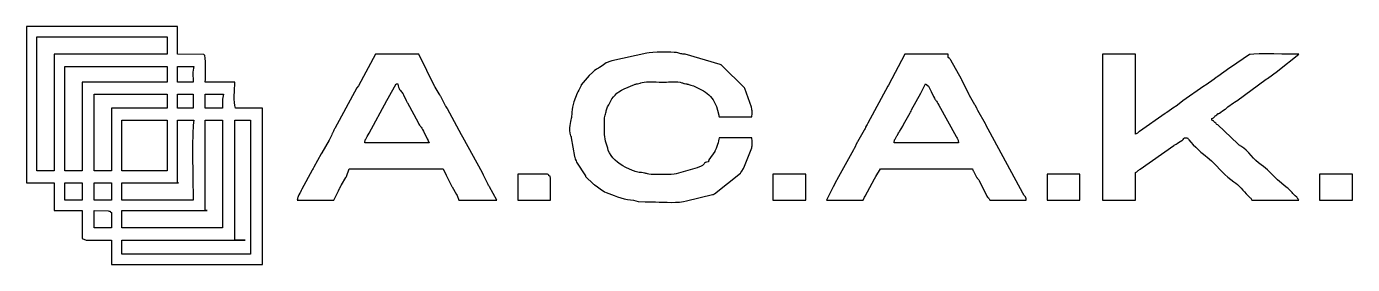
# Model space of a CAD drawing. Header units: millimetres. Extents: x -135 to 131, y -19 to 29.
import ezdxf

# ---------------------------------------------------------------- set-up
doc = ezdxf.new("R2010")
doc.units = ezdxf.units.MM
doc.header["$MEASUREMENT"] = 0
doc.layers.add('Layer 1', color=7, linetype='Continuous')

msp = doc.modelspace()

# ---------------------------------------------------------------- linework, layer by layer
at = {"layer": 'Layer 1', "color": 114}
for points in [[(-134.6406, -2.4099), (-129.0795, -2.4099), (-129.0795, -7.9715), (-123.5179, -7.9715), (-123.5179, -13.5326), (-123.0142, -13.7723), (-122.8045, -13.8476), (-122.6966, -13.8784), (-122.5703, -13.8864), (-122.3052, -13.8939), (-122.1195, -13.8985), (-121.9264, -13.8994), (-121.7281, -13.8976), (-121.5269, -13.894), (-121.325, -13.8895), (-121.1246, -13.8851), (-120.9282, -13.8817), (-120.7378, -13.8803), (-117.6091, -13.8803), (-117.6091, -18.7464), (-87.369, -18.7464), (-87.369, 12.5365), (-92.7564, 12.5365), (-92.9027, 13.0593), (-92.9876, 13.6729), (-93.0239, 14.3503), (-93.0246, 15.0645), (-93.0027, 15.7886), (-92.971, 16.4956), (-92.9425, 17.1585), (-92.9301, 17.7503), (-98.8393, 17.7503), (-98.8276, 18.3567), (-98.8018, 19.1422), (-98.7762, 20.0299), (-98.765, 20.9428), (-98.7821, 21.8037), (-98.8419, 22.5357), (-98.9585, 23.0617), (-99.146, 23.3048), (-104.4005, 23.3114), (-104.4005, 28.8729), (-134.6406, 28.8729), (-134.6406, -2.4099)], [(-129.0795, 0.0233), (-132.5551, 0.0233), (-132.5551, 26.7874), (-106.486, 26.7874), (-106.486, 23.3114), (-129.0795, 23.3114), (-129.0795, 0.0233)], [(-123.5179, 0.0233), (-126.9939, 0.0233), (-126.9939, 20.8786), (-106.486, 20.8786), (-106.486, 17.7503), (-123.5179, 17.7503), (-123.5179, 0.0233)], [(-104.4005, 20.8786), (-101.0993, 20.8786), (-101.2043, 20.5327), (-101.2698, 20.1598), (-101.3034, 19.7668), (-101.3133, 19.3609), (-101.3071, 18.9492), (-101.293, 18.5388), (-101.2787, 18.1368), (-101.2722, 17.7503), (-104.4005, 17.7503), (-104.4005, 20.8786)], [(-117.6091, 0.0233), (-121.0847, 0.0233), (-121.0847, 15.317), (-106.486, 15.317), (-106.486, 12.5365), (-117.6091, 12.5365), (-117.6091, 0.0233)], [(-104.4005, 15.317), (-101.2722, 15.317), (-101.2722, 12.5365), (-104.4005, 12.5365), (-104.4005, 15.317)], [(-98.8393, 15.317), (-95.1905, 15.317), (-95.2859, 15.007), (-95.3467, 14.6757), (-95.3798, 14.3284), (-95.3918, 13.9703), (-95.3894, 13.6068), (-95.3794, 13.2431), (-95.3684, 12.8846), (-95.3633, 12.5365), (-98.8393, 12.5365), (-98.8393, 15.317)], [(-115.5235, -13.8803), (-90.8446, -13.8803), (-92.9301, -13.8803), (-92.9301, 10.1032), (-89.8018, 10.1032), (-89.8018, -16.6609), (-115.5235, -16.6609), (-115.5235, -13.8803)], [(-115.5235, -7.9715), (-98.4916, -7.9715), (-98.8393, -7.9715), (-98.8393, 10.1032), (-95.3633, 10.1032), (-95.3633, -11.4471), (-115.5235, -11.4471), (-115.5235, -7.9715)], [(-115.5235, -2.4099), (-104.2268, -2.4099), (-104.4005, -2.4099), (-104.4005, 10.1032), (-101.0985, 10.1032), (-101.2512, 9.1413), (-101.339, 7.398), (-101.3757, 5.1158), (-101.375, 2.5374), (-101.3506, -0.0945), (-101.3162, -2.5375), (-101.2855, -4.5488), (-101.2722, -5.8859), (-115.5235, -5.8859), (-115.5235, -2.4099)], [(-115.5235, 10.1032), (-106.486, 10.1032), (-106.486, 0.0233), (-115.5235, 0.0233), (-115.5235, 10.1032)], [(-126.9939, -2.4099), (-123.5179, -2.4099), (-123.5179, -5.8859), (-126.9939, -5.8859), (-126.9939, -2.4099)], [(-121.0847, -2.4099), (-117.6091, -2.4099), (-117.6091, -5.8859), (-121.0847, -5.8859), (-121.0847, -2.4099)], [(-121.0847, -7.9715), (-118.3107, -7.9994), (-118.073, -8.0513), (-117.9523, -8.0851), (-117.9114, -8.1081), (-117.9134, -8.1277), (-117.9212, -8.1512), (-117.8978, -8.186), (-117.8061, -8.2394), (-117.6091, -8.3188), (-117.6091, -11.4471), (-121.0847, -11.4471), (-121.0847, -7.9715)]]:
    msp.add_lwpolyline(points, close=True, dxfattribs=at)
at = {"layer": 'Layer 1'}
for points in [[(-80.4169, -5.8859), (-73.1176, -5.8859), (-72.191, -4.032), (-71.9607, -3.5672), (-71.904, -3.4498), (-71.6068, -2.8784), (-71.5354, -2.7757), (-70.6843, -1.3676), (-70.6265, -1.2514), (-70.5686, -1.1356), (-69.9897, 0.3706), (-51.22, 0.3706), (-50.5824, -0.9037), (-50.4667, -1.1356), (-49.4888, -3.1119), (-49.4272, -3.224), (-48.4932, -4.7233), (-48.3717, -4.9495), (-48.0917, -5.8859), (-40.4446, -5.8859), (-41.9144, -3.1846), (-42.0084, -3.0613), (-42.0596, -2.992), (-42.1069, -2.9139), (-42.1894, -2.7642), (-43.1094, -0.9037), (-43.3397, -0.4389), (-47.2805, 6.7434), (-47.512, 7.2065), (-50.2979, 12.4154), (-50.3689, 12.518), (-50.6801, 12.9023), (-50.7516, 13.0049), (-51.6831, 14.8535), (-51.7414, 14.9693), (-51.8571, 15.2013), (-51.9721, 15.4336), (-52.7657, 16.7256), (-52.8371, 16.8282), (-56.0861, 23.3114), (-64.7759, 23.3114), (-68.1719, 16.9756), (-68.4785, 16.5864), (-72.891, 8.4857), (-72.9468, 8.3679), (-73.0035, 8.2509), (-73.0605, 8.1343), (-73.1759, 7.9019), (-73.3495, 7.5542), (-73.4074, 7.4384), (-73.5232, 7.2065), (-73.9842, 6.277), (-74.0401, 6.1592), (-75.493, 3.6151), (-75.6087, 3.3832), (-77.1179, 0.7212), (-77.1745, 0.6038), (-77.2316, 0.4872), (-77.3469, 0.2549), (-77.4048, 0.1391), (-79.4949, -3.6797), (-79.5507, -3.7975), (-79.6074, -3.915), (-79.8381, -4.3793), (-79.8964, -4.4946), (-80.0747, -4.8296), (-80.2399, -5.1621), (-80.3088, -5.3326), (-80.3636, -5.5087), (-80.4008, -5.6924), (-80.4169, -5.8859)], [(10.6507, 6.6272), (4.0464, 6.6272), (4.0177, 6.3427), (3.9491, 6.0006), (3.8501, 5.6226), (3.7305, 5.2305), (3.5999, 4.8464), (3.468, 4.4919), (3.3443, 4.189), (3.2385, 3.9595), (3.181, 3.843), (2.0286, 2.2148), (1.9821, 2.0749), (1.9645, 2.0001), (1.962, 1.9192), (1.9609, 1.7611), (1.5522, 1.7297), (1.3096, 1.6604), (1.1695, 1.5567), (1.0683, 1.4219), (0.9423, 1.2594), (0.7282, 1.0725), (0.3621, 0.8648), (-0.2195, 0.6395), (-0.3496, 0.596), (-4.542, -0.5991), (-4.9339, -0.6652), (-5.5421, -0.7148), (-6.3003, -0.7479), (-7.1422, -0.7644), (-8.0016, -0.7643), (-8.8122, -0.7475), (-9.5079, -0.7139), (-10.0222, -0.6635), (-10.2979, -0.616), (-10.4822, -0.5711), (-10.6157, -0.5282), (-10.7389, -0.4868), (-10.8926, -0.4463), (-11.1174, -0.4062), (-11.4539, -0.3658), (-11.9427, -0.3248), (-12.7716, -0.1109), (-12.8976, -0.0629), (-13.2983, 0.0578), (-14.6075, 0.6601), (-14.7233, 0.7179), (-15.2303, 0.9929), (-15.7461, 1.3213), (-16.2548, 1.6976), (-16.7401, 2.1159), (-17.1858, 2.5705), (-17.5759, 3.0558), (-17.8941, 3.566), (-18.1242, 4.0954), (-18.24, 4.5006), (-18.4924, 5.3105), (-18.6694, 5.9169), (-18.7844, 6.3966), (-18.8508, 6.8264), (-18.882, 7.2834), (-18.8913, 7.8442), (-18.892, 8.5858), (-18.8976, 9.5851), (-18.9018, 9.8235), (-18.9057, 10.1103), (-18.9027, 10.3923), (-18.8861, 10.6164), (-18.724, 11.1493), (-18.6601, 11.3614), (-18.6097, 11.5679), (-18.567, 11.7703), (-18.5262, 11.9703), (-18.4815, 12.1694), (-18.4271, 12.3692), (-18.3573, 12.5714), (-18.2662, 12.7775), (-18.0261, 13.2323), (-17.9678, 13.3477), (-17.6773, 13.8935), (-17.3877, 14.372), (-17.0863, 14.7936), (-16.7602, 15.169), (-16.3968, 15.5085), (-15.9833, 15.8229), (-15.507, 16.1226), (-14.9552, 16.4181), (-12.8644, 17.2819), (-12.7318, 17.3233), (-12.583, 17.359), (-12.499, 17.3728), (-12.421, 17.3818), (-12.2905, 17.403), (-11.7219, 17.5298), (-11.5983, 17.5799), (-11.3491, 17.678), (-10.973, 17.7432), (-10.4627, 17.7806), (-9.8596, 17.796), (-9.2053, 17.7953), (-8.541, 17.7845), (-7.9082, 17.7694), (-7.3482, 17.7561), (-6.9026, 17.7503), (-6.4922, 17.7582), (-6.0502, 17.7763), (-5.5882, 17.7963), (-5.1172, 17.8097), (-4.6488, 17.8083), (-4.1943, 17.7835), (-3.7649, 17.7272), (-3.372, 17.6308), (-3.2492, 17.5799), (-3.1256, 17.5298), (-2.9959, 17.4855), (-2.8576, 17.4502), (-2.6048, 17.4004), (-2.4219, 17.3767), (-2.3346, 17.3648), (-2.2382, 17.3476), (-2.124, 17.3213), (-1.9831, 17.2819), (-1.603, 17.1406), (-1.0689, 16.9797), (0.5737, 16.189), (0.9448, 15.9896), (1.311, 15.7546), (1.6662, 15.4879), (2.0045, 15.1936), (2.3199, 14.8755), (2.6064, 14.5376), (2.8581, 14.1838), (3.0689, 13.8182), (3.4787, 13.0115), (3.5349, 12.8936), (3.9212, 11.3681), (3.97, 11.2502), (4.0071, 11.1853), (4.0212, 11.1402), (4.0324, 11.0694), (4.0408, 10.9597), (4.0464, 10.7983), (10.6507, 10.7983), (10.6538, 11.0257), (10.6608, 11.2592), (10.668, 11.4961), (10.6717, 11.7336), (10.6683, 11.9692), (10.654, 12.2003), (10.6253, 12.424), (10.5785, 12.6379), (10.5317, 12.7647), (9.2056, 16.4789), (9.1395, 16.5864), (4.6208, 21.1052), (4.5196, 21.1701), (4.4679, 21.1997), (4.4088, 21.2283), (4.285, 21.2908), (-2.7315, 23.3114), (-2.9944, 23.3205), (-3.2225, 23.3479), (-3.4269, 23.3892), (-3.6186, 23.4401), (-3.8085, 23.496), (-4.0076, 23.5528), (-4.2269, 23.6059), (-4.4775, 23.6509), (-4.9259, 23.6919), (-5.6188, 23.7249), (-6.4763, 23.746), (-7.4183, 23.7514), (-8.3648, 23.7372), (-9.2358, 23.6995), (-9.9512, 23.6346), (-10.4311, 23.5384), (-17.4127, 22.0039), (-17.8167, 21.8864), (-18.3266, 21.7009), (-18.5581, 21.5851), (-19.068, 21.2263), (-19.5336, 20.8871), (-19.8638, 20.6808), (-20.1111, 20.5504), (-20.3277, 20.4393), (-20.5661, 20.2908), (-20.8785, 20.048), (-21.3173, 19.6543), (-21.9348, 19.0529), (-23.5338, 17.1759), (-23.5892, 17.0577), (-24.0503, 16.1283), (-24.2239, 15.7809), (-24.2826, 15.6652), (-24.3409, 15.5502), (-25.0298, 13.8059), (-25.1682, 13.2799), (-25.2738, 12.7535), (-25.3522, 12.2427), (-25.4091, 11.7635), (-25.4499, 11.3322), (-25.4805, 10.9646), (-25.5063, 10.677), (-25.5331, 10.4854), (-25.5977, 10.2206), (-25.6836, 9.8892), (-25.7735, 9.4995), (-25.8498, 9.0601), (-25.8952, 8.5795), (-25.8924, 8.0661), (-25.8239, 7.5284), (-25.6723, 6.9749), (-25.6531, 6.9308), (-25.6404, 6.9184), (-25.6312, 6.9214), (-25.6224, 6.9233), (-25.5946, 6.8584), (-25.5331, 6.5927), (-24.8886, 2.8921), (-24.8455, 2.7616), (-24.7277, 2.358), (-24.5782, 1.9861), (-24.4604, 1.7566), (-22.7177, -1.0194), (-22.6586, -1.1344), (-21.0948, -2.6989), (-20.9811, -2.7589), (-20.8678, -2.8196), (-20.5833, -3.0021), (-20.302, -3.2007), (-20.0215, -3.4082), (-19.7397, -3.6175), (-19.4541, -3.8212), (-19.1625, -4.0123), (-18.8627, -4.1835), (-18.5524, -4.3275), (-16.9299, -4.9643), (-16.2776, -5.2285), (-15.6049, -5.4336), (-14.9302, -5.5921), (-14.2718, -5.7161), (-13.6481, -5.8179), (-13.0775, -5.9097), (-12.5785, -6.0039), (-12.1693, -6.1126), (-10.7292, -6.237), (-8.6404, -6.2333), (-7.9473, -6.2451), (-7.1717, -6.2717), (-6.3433, -6.3001), (-5.4913, -6.3169), (-4.6451, -6.3092), (-3.8343, -6.2638), (-3.0882, -6.1674), (-2.4363, -6.0071), (2.7545, -4.7676), (2.9242, -4.7106), (2.9614, -4.6986), (2.9881, -4.6838), (3.1264, -4.6182), (8.3435, -0.45), (8.4125, -0.3453), (8.6449, -0.0567), (8.9774, 0.4798), (9.0332, 0.5977), (10.6179, 4.5745), (10.6455, 4.7706), (10.6615, 5.0123), (10.6683, 5.2854), (10.6685, 5.5758), (10.6643, 5.8693), (10.6584, 6.1518), (10.653, 6.4092), (10.6507, 6.6272)], [(25.5971, -5.8859), (32.8965, -5.8859), (33.1793, -5.2997), (33.2984, -5.0714), (35.209, -1.5942), (35.4504, -1.1406), (36.3721, 0.3706), (54.7945, 0.3706), (54.8768, 0.1561), (54.913, 0.0892), (54.9334, 0.0762), (54.9681, 0.0233), (55.026, -0.0929), (55.6102, -1.2465), (55.6676, -1.3306), (55.7067, -1.3799), (55.7543, -1.4361), (55.8373, -1.5408), (56.0639, -1.8356), (56.13, -1.9431), (57.6957, -5.0698), (57.8211, -5.25), (57.9177, -5.3668), (57.9921, -5.4409), (58.0513, -5.4927), (58.1018, -5.5426), (58.1507, -5.6111), (58.2045, -5.7187), (58.2701, -5.8859), (65.5694, -5.8859), (65.5482, -5.6106), (65.5009, -5.4026), (65.4309, -5.243), (65.3419, -5.1127), (65.2376, -4.9925), (65.1214, -4.8634), (64.9969, -4.7062), (64.8678, -4.502), (57.5176, 9.1771), (57.4605, 9.2936), (57.4039, 9.4106), (55.8951, 12.073), (55.779, 12.3045), (55.7211, 12.4203), (55.6632, 12.5365), (55.3738, 13.1157), (55.3159, 13.2315), (54.2201, 15.0904), (54.1536, 15.198), (52.654, 18.2167), (52.5879, 18.3246), (50.5007, 22.1463), (50.428, 22.2473), (50.2418, 22.4717), (50.1099, 22.585), (50.0228, 22.6297), (49.9711, 22.6483), (49.9452, 22.6833), (49.9357, 22.7772), (49.9331, 22.9724), (49.928, 23.3114), (41.2386, 23.3114), (37.9941, 17.171), (37.8783, 16.9391), (33.8231, 9.524), (33.7073, 9.292), (33.5915, 9.0605), (33.4179, 8.7127), (33.36, 8.597), (33.3021, 8.4812), (33.1867, 8.2488), (33.1292, 8.1322), (31.7954, 5.8164), (31.7375, 5.7006), (31.1012, 4.4255), (31.0437, 4.3089), (30.9875, 4.1915), (27.6244, -1.8307), (27.5665, -1.9464), (26.9301, -3.2216), (26.8727, -3.3382), (25.5971, -5.8859)], [(80.8631, -5.8859), (87.4674, -5.8859), (87.4674, -0.3244), (87.6229, -0.2624), (87.731, -0.2068), (87.8079, -0.1533), (87.8696, -0.0971), (87.9324, -0.0337), (88.0123, 0.0415), (88.1255, 0.133), (88.2881, 0.2454), (88.3977, 0.3095), (95.1285, 5.0491), (95.2352, 5.116), (95.4606, 5.2384), (95.5739, 5.2991), (95.7886, 5.4317), (96.0789, 5.6629), (96.4134, 5.8696), (96.7309, 6.0562), (96.8743, 6.1621), (97.0027, 6.2872), (97.1124, 6.4396), (97.2, 6.6272), (97.8951, 6.6272), (97.9619, 6.4429), (97.9957, 6.3739), (98.0445, 6.3231), (98.1566, 6.1933), (98.551, 5.7253), (99.0166, 5.2206), (99.5271, 4.7029), (100.0562, 4.1958), (100.5777, 3.7228), (101.0652, 3.3076), (101.4925, 2.9737), (101.8333, 2.7448), (102.6749, 2.0222), (103.2065, 1.4663), (103.7352, 0.9006), (104.2667, 0.3343), (104.8064, -0.2234), (105.36, -0.7633), (105.9329, -1.276), (106.5308, -1.7524), (107.1592, -2.1833), (107.5474, -2.4563), (107.9202, -2.7702), (108.2801, -3.1148), (108.6296, -3.4794), (108.9712, -3.8536), (109.3075, -4.227), (109.6411, -4.5891), (109.9743, -4.9294), (110.2471, -5.1823), (110.4556, -5.3798), (110.5417, -5.4794), (110.6189, -5.5913), (110.6895, -5.7238), (110.7559, -5.8859), (120.1408, -5.8859), (120.0658, -5.7161), (119.972, -5.561), (119.8624, -5.4173), (119.74, -5.2818), (119.4698, -5.0219), (119.1859, -4.7549), (118.9943, -4.5584), (118.8056, -4.3553), (118.6173, -4.1497), (118.4266, -3.9455), (118.2308, -3.747), (118.0274, -3.5583), (117.8137, -3.3832), (117.5869, -3.2261), (115.8819, -1.8023), (115.4841, -1.3969), (115.0953, -0.9924), (114.7097, -0.5929), (114.321, -0.2026), (113.9232, 0.1746), (113.5102, 0.5346), (113.076, 0.8734), (112.6144, 1.1868), (112.075, 1.5804), (111.5729, 2.0402), (111.0939, 2.544), (110.6241, 3.0697), (110.1495, 3.5951), (109.6559, 4.0981), (109.1294, 4.5566), (108.5559, 4.9485), (108.4299, 5.0176), (108.3922, 5.0335), (108.3565, 5.0574), (108.2365, 5.1505), (108.1033, 5.257), (108.0547, 5.3034), (108.0299, 5.3366), (107.968, 5.4034), (103.925, 9.1816), (103.7626, 9.2964), (103.6369, 9.4073), (103.517, 9.5277), (103.3716, 9.6709), (103.1611, 9.8912), (103.0961, 9.975), (103.0163, 10.0148), (102.7612, 10.1032), (102.7612, 10.4509), (102.9331, 10.5235), (103.0657, 10.6004), (103.1712, 10.683), (103.2618, 10.7728), (103.3497, 10.8711), (103.4471, 10.9793), (103.5663, 11.0988), (103.7194, 11.231), (103.8467, 11.3353), (103.8805, 11.3685), (103.853, 11.3538), (103.7965, 11.3143), (103.7431, 11.2732), (103.7253, 11.2538), (103.7751, 11.2792), (103.925, 11.3726), (104.0447, 11.4454), (104.1036, 11.4734), (104.1577, 11.4967), (104.2633, 11.5557), (104.5778, 11.7626), (104.8676, 11.9942), (105.421, 12.3094), (105.5835, 12.4251), (105.7091, 12.536), (105.8291, 12.656), (105.9744, 12.7992), (107.1063, 13.5792), (107.3009, 13.732), (107.6289, 13.9253), (107.7426, 13.9853), (113.6621, 18.3197), (113.7722, 18.3833), (113.8855, 18.4441), (115.8913, 19.9142), (115.9907, 19.9885), (120.1408, 23.3114), (119.3541, 23.3197), (118.1766, 23.3398), (116.7427, 23.364), (115.187, 23.3848), (113.644, 23.3946), (112.2481, 23.3861), (111.134, 23.3515), (110.4361, 23.2835), (110.2966, 23.2494), (106.4593, 20.6565), (106.3497, 20.592), (103.9193, 18.8513), (103.8151, 18.7929), (103.7595, 18.7677), (103.6996, 18.7381), (103.5822, 18.667), (103.1873, 18.3669), (101.5977, 17.1759), (101.486, 17.1135), (101.259, 16.9928), (101.149, 16.9292), (96.964, 13.9885), (96.8511, 13.9282), (95.5772, 12.9425), (95.4635, 12.8826), (95.2401, 12.7582), (95.1354, 12.6892), (93.7031, 11.6883), (93.5984, 11.6193), (93.4884, 11.5557), (93.3751, 11.4949), (88.2881, 7.8921), (88.1541, 7.7985), (88.0533, 7.7154), (87.9736, 7.6409), (87.9028, 7.5728), (87.8289, 7.5089), (87.7398, 7.4474), (87.6233, 7.386), (87.4674, 7.3227), (87.4674, 23.3114), (80.8631, 23.3114), (80.8631, -5.8859)], [(-60.6049, 17.4026), (-60.2571, 17.4026), (-60.2239, 17.031), (-60.1487, 16.7237), (-60.0408, 16.4684), (-59.9094, 16.253), (-59.7638, 16.065), (-59.6134, 15.8923), (-59.4674, 15.7226), (-59.3351, 15.5437), (-59.2701, 15.4428), (-59.2408, 15.3918), (-59.2124, 15.3327), (-59.1499, 15.2078), (-58.5772, 14.0427), (-58.4031, 13.695), (-58.3453, 13.5792), (-56.2068, 9.6352), (-56.0494, 9.3352), (-55.925, 9.1298), (-55.8207, 8.9835), (-55.7241, 8.8611), (-55.6221, 8.7272), (-55.5023, 8.5465), (-55.3518, 8.2836), (-55.1579, 7.9032), (-54.4062, 6.3957), (-54.2321, 6.0479), (-54.1609, 5.9131), (-54.126, 5.8622), (-54.1153, 5.8642), (-54.1167, 5.8882), (-54.118, 5.9032), (-54.1072, 5.8782), (-54.0721, 5.7823), (-54.0006, 5.5844), (-66.8614, 5.5844), (-66.8563, 5.8418), (-66.8509, 6.0047), (-66.8389, 6.1044), (-66.814, 6.172), (-66.7699, 6.2389), (-66.7003, 6.3361), (-66.5988, 6.495), (-66.4591, 6.7467), (-66.3996, 6.8608), (-66.2243, 7.2069), (-66.0502, 7.5542), (-62.4584, 14.0427), (-62.2269, 14.5058), (-60.6049, 17.4026)], [(45.4096, 17.4026), (45.9889, 16.9391), (46.0468, 16.8233), (46.3941, 16.1283), (46.5103, 15.8963), (47.0267, 14.849), (47.1757, 14.5658), (47.2972, 14.3663), (47.4023, 14.2182), (47.5022, 14.0891), (47.6083, 13.9467), (47.7317, 13.7588), (47.8837, 13.493), (48.0756, 13.117), (51.5467, 6.8559), (51.6418, 6.7103), (51.7289, 6.5643), (51.807, 6.4164), (51.8745, 6.2647), (51.9302, 6.1074), (51.9728, 5.9427), (52.001, 5.769), (52.0135, 5.5844), (39.153, 5.5844), (39.1582, 5.847), (39.1636, 6.0114), (39.1757, 6.1101), (39.2006, 6.1753), (39.2447, 6.2393), (39.3142, 6.3344), (39.4154, 6.4929), (39.5546, 6.7471), (39.6707, 6.9782), (39.727, 7.0956), (39.9688, 7.5493), (40.0262, 7.6337), (40.0652, 7.6831), (40.1128, 7.7393), (40.1958, 7.844), (40.8334, 8.9439), (41.0066, 9.292), (42.3458, 11.6029), (42.4016, 11.7207), (42.5141, 11.9556), (42.6291, 12.1883), (44.4826, 15.5486), (44.5405, 15.6648), (45.4096, 17.4026)], [(-36.2736, -5.8859), (-29.6693, -5.8859), (-29.6972, -1.3951), (-29.7381, -1.2503), (-29.7491, -1.1627), (-29.745, -1.1176), (-29.7406, -1.1006), (-29.7903, -1.0918), (-30.017, -1.0194), (-30.0408, -0.935), (-30.0553, -0.8604), (-30.0832, -0.7961), (-30.1472, -0.7431), (-30.2702, -0.7021), (-30.4748, -0.6738), (-30.7838, -0.6591), (-31.2199, -0.6586), (-36.2736, -0.6721), (-36.2736, -5.8859)], [(14.8218, -5.8859), (21.4261, -5.8859), (21.4261, -0.6721), (14.8218, -0.6721), (14.8218, -5.8859)], [(69.7405, -5.8859), (76.3448, -5.8859), (76.3448, -0.6721), (69.7405, -0.6721), (69.7405, -5.8859)], [(124.3119, -5.8859), (130.9158, -5.8859), (130.9158, -0.6721), (124.3119, -0.6721), (124.3119, -5.8859)]]:
    msp.add_lwpolyline(points, close=True, dxfattribs=at)

doc.saveas('drawing.dxf')
